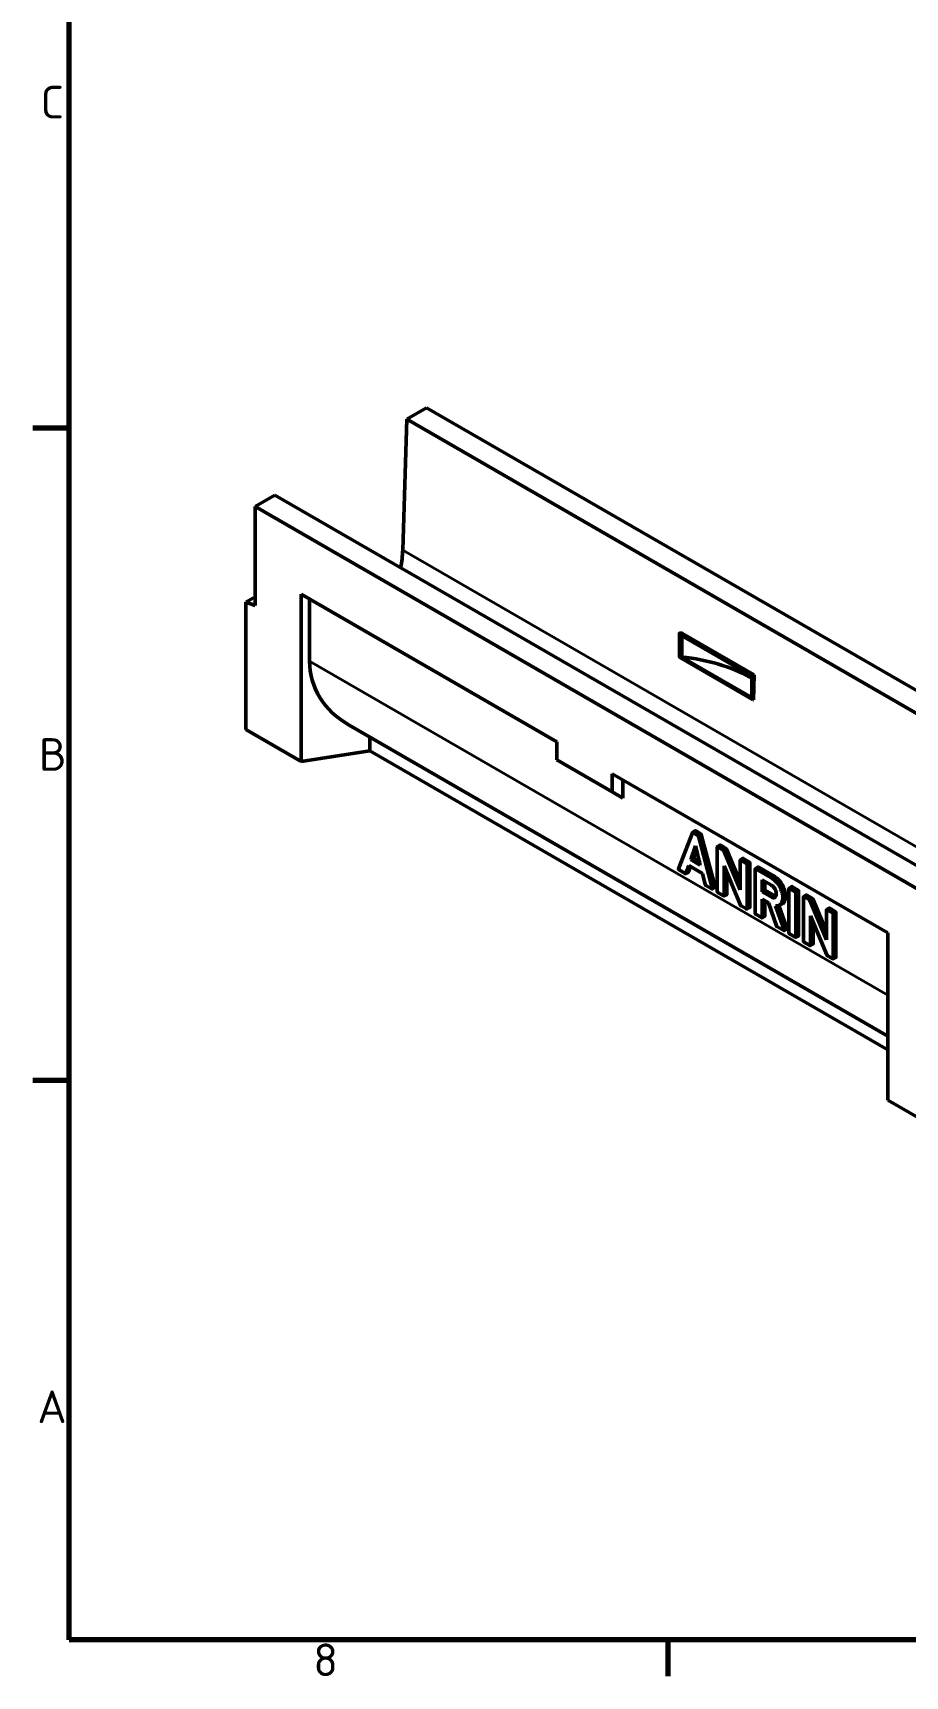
# Model space of a CAD drawing. Header units: millimetres. Extents: x 0 to 1485, y 0 to 1050.
# Drawn here: x 15.3 to 249.3, y 15.3 to 456.1 of the extents above; entities that cross this region are included whole.
import ezdxf

# ---------------------------------------------------------------- set-up
doc = ezdxf.new("R2010")
doc.units = ezdxf.units.MM
doc.header["$LTSCALE"] = 2.5
for name, color, linetype, lineweight in [('Rahmen (ISO)', 7, 'Continuous', 70), ('Sichtbar (ISO)', 7, 'Continuous', 50), ('Sichtbar schmal (ISO)', 7, 'Continuous', 35)]:
    doc.layers.add(name, color=color, linetype=linetype, lineweight=lineweight)
doc.styles.add('Notiztext (DIN)', font='isocpeur.ttf')

# ---------------------------------------------------------------- blocks, each defined once
blk = doc.blocks.new('Ränder Standardrahmen')
at = {"layer": 'Rahmen (ISO)'}
for p, q in [((10, 140), (6.1, 140)), ((10, 70), (6.1, 70)), ((74.25, 10), (74.25, 6.1))]:
    blk.add_line(p, q, dxfattribs=at)
at = {"layer": 'Rahmen (ISO)', "flags": 128}
blk.add_lwpolyline([(10, 10), (10, 410), (584, 410), (584, 10), (10, 10)], dxfattribs=at)
at = {"layer": 'Rahmen (ISO)', "char_height": 3.5, "attachment_point": 7, "style": 'Notiztext (DIN)'}
for s, insert in [('C', (6.93, 173.25)), ('B', (6.75, 103.25)), ('A', (6.58, 33.25)), ('8', (36.2, 6.1))]:
    blk.add_mtext(s, dxfattribs=dict(at, insert=insert))

msp = doc.modelspace()

# ---------------------------------------------------------------- linework, layer by layer
at = {"layer": 'Sichtbar (ISO)'}
for p, q in [((115.552, 352.464), (120.855, 355.526)), ((120.855, 355.526), (474.409, 151.401)), ((114.481, 317.274), (115.552, 352.464)), ((469.106, 148.34), (115.552, 352.464)), ((80.197, 332.051), (74.893, 328.989)), ((433.75, 127.927), (80.197, 332.051)), ((74.893, 328.989), (74.893, 302.453)), ((74.893, 328.989), (428.447, 124.865)), ((72.419, 303.378), (74.457, 304.555)), ((74.893, 304.454), (74.457, 304.555)), ((87.268, 260.608), (87.268, 305.515)), ((155.857, 265.915), (87.268, 305.515)), ((89.499, 287.489), (89.499, 304.227)), ((74.893, 302.453), (72.419, 303.378)), ((72.419, 303.378), (72.419, 269.181)), ((188.738, 294.982), (188.738, 288.695)), ((208.537, 283.674), (188.906, 295.008)), ((189.374, 294.329), (189.374, 288.614)), ((189.374, 294.329), (208.183, 283.47)), ((189.503, 294.968), (208.801, 283.826)), ((188.906, 288.476), (208.537, 277.142)), ((189.374, 288.614), (208.183, 277.754)), ((208.183, 282.857), (207.5, 283.252)), ((208.183, 283.47), (208.183, 277.754)), ((208.801, 283.826), (208.537, 283.674)), ((208.537, 283.674), (208.537, 277.142)), ((208.801, 283.826), (208.599, 277.178)), ((208.537, 277.142), (208.599, 277.178)), ((72.419, 269.181), (87.268, 260.608)), ((244.599, 186.95), (100.116, 270.368)), ((105.671, 263.455), (105.671, 267.16)), ((155.857, 265.915), (155.857, 261.016)), ((87.268, 260.608), (105.671, 263.455)), ((244.599, 183.245), (105.671, 263.455)), ((155.857, 261.016), (170.706, 252.443)), ((244.599, 214.68), (170.706, 257.342)), ((170.706, 252.443), (170.706, 257.342)), ((173.535, 255.709), (173.535, 250.81)), ((170.706, 252.443), (173.535, 250.81)), ((192.246, 241.501), (188.504, 231.815)), ((192.273, 241.538), (192.958, 241.983)), ((193.668, 240.793), (192.386, 241.533)), ((193.093, 241.977), (194.375, 241.237)), ((193.8, 240.604), (194.536, 241.007)), ((197.542, 226.597), (193.8, 240.604)), ((194.536, 241.007), (198.278, 227.001)), ((198.913, 237.693), (199.597, 238.138)), ((199.729, 238.126), (201.197, 237.279)), ((191.758, 234.303), (192.179, 235.469)), ((192.508, 234.722), (191.758, 234.303)), ((194.323, 232.822), (191.758, 234.303)), ((192.493, 236.384), (192.79, 237.222)), ((192.493, 236.384), (193.229, 236.764)), ((192.915, 235.848), (192.508, 234.722)), ((192.508, 234.722), (194.064, 233.823)), ((192.79, 237.222), (193.04, 237.977)), ((193.173, 237.42), (192.79, 237.222)), ((193.04, 237.977), (193.273, 237.002)), ((193.289, 236.934), (193.229, 236.764)), ((193.273, 237.002), (193.544, 235.875)), ((193.544, 235.875), (193.875, 234.577)), ((198.875, 237.607), (198.875, 225.761)), ((200.49, 236.835), (199.022, 237.682)), ((201.341, 237.098), (200.606, 236.69)), ((205.009, 226.163), (200.606, 236.69)), ((201.341, 237.098), (205.009, 228.328)), ((205.009, 234.065), (205.009, 226.163)), ((205.047, 234.151), (205.732, 234.596)), ((206.718, 233.239), (205.157, 234.141)), ((205.864, 234.584), (207.425, 233.683)), ((188.636, 231.512), (190.282, 230.562)), ((191.12, 230.934), (190.392, 230.564)), ((191.202, 232.706), (194.878, 230.584)), ((194.878, 230.584), (195.631, 227.588)), ((200.713, 224.7), (200.713, 232.602)), ((200.713, 232.602), (205.123, 222.066)), ((201.451, 230.838), (201.451, 225.09)), ((206.857, 221.153), (206.857, 232.999)), ((207.595, 233.389), (207.595, 221.543)), ((209.065, 231.724), (209.065, 219.878)), ((209.103, 231.809), (209.788, 232.255)), ((213.218, 229.486), (209.204, 231.804)), ((209.911, 232.248), (213.925, 229.93)), ((195.78, 227.388), (197.41, 226.447)), ((198.241, 226.797), (197.513, 226.427)), ((199.022, 225.506), (200.575, 224.61)), ((201.396, 224.965), (200.668, 224.595)), ((210.904, 225.639), (210.904, 228.895)), ((210.904, 228.895), (213.201, 227.569)), ((211.642, 226.065), (210.904, 225.639)), ((213.116, 224.362), (210.904, 225.639)), ((211.642, 228.469), (211.642, 226.065)), ((211.642, 226.065), (213.823, 224.806)), ((218.111, 226.501), (218.111, 214.655)), ((218.149, 226.587), (218.833, 227.032)), ((219.811, 225.68), (218.249, 226.581)), ((218.957, 227.025), (220.518, 226.124)), ((219.95, 213.594), (219.95, 225.44)), ((220.688, 225.83), (220.688, 213.984)), ((205.25, 221.91), (206.718, 221.063)), ((207.54, 221.418), (206.811, 221.048)), ((210.904, 218.816), (210.904, 223.702)), ((210.904, 223.702), (212.66, 222.688)), ((211.642, 223.276), (211.642, 219.207)), ((212.66, 222.688), (214.74, 216.525)), ((216.847, 215.467), (214.541, 221.878)), ((215.388, 221.973), (217.582, 215.875)), ((216.266, 222.409), (215.538, 222.039)), ((216.649, 222.704), (215.904, 222.318)), ((215.912, 222.313), (215.904, 222.318)), ((216.649, 222.704), (216.657, 222.699)), ((222.005, 224.253), (222.005, 212.407)), ((222.043, 224.338), (222.728, 224.784)), ((223.621, 223.48), (222.153, 224.328)), ((222.86, 224.772), (224.328, 223.924)), ((224.472, 223.743), (223.737, 223.335)), ((228.14, 212.809), (223.737, 223.335)), ((224.472, 223.743), (228.14, 214.974)), ((228.14, 220.711), (228.14, 212.809)), ((228.178, 220.796), (228.863, 221.242)), ((229.849, 219.884), (228.288, 220.786)), ((228.995, 221.23), (230.556, 220.328)), ((209.204, 219.628), (210.765, 218.726)), ((211.587, 219.086), (210.858, 218.716)), ((214.872, 216.355), (216.714, 215.292)), ((223.844, 211.345), (223.844, 219.247)), ((223.844, 219.247), (228.254, 208.711)), ((224.582, 217.484), (224.582, 211.736)), ((229.988, 207.798), (229.988, 219.644)), ((230.726, 220.034), (230.726, 208.189)), ((217.554, 215.641), (216.826, 215.271)), ((218.249, 214.405), (219.811, 213.504)), ((220.632, 213.864), (219.904, 213.494)), ((222.153, 212.152), (223.706, 211.255)), ((224.527, 211.61), (223.799, 211.24)), ((244.599, 169.773), (244.599, 214.68)), ((228.381, 208.556), (229.849, 207.708)), ((230.67, 208.064), (229.942, 207.694)), ((258.741, 161.608), (244.599, 169.773))]:
    msp.add_line(p, q, dxfattribs=at)
for centre, major_axis, ratio, start_param, end_param in [((97.874, 308.373), (-11.75, -20.352), 0.5773503, 2.0903344, 2.3204276), ((125.748, 293.097), (35.397, 11.196), 0.6979017, 2.9243333, 3.7097314), ((184.035, 269.704), (-33.184, 0), 0.5773503, 3.9269908, 4.5508061)]:
    msp.add_ellipse(centre, major_axis=major_axis, ratio=ratio, start_param=start_param, end_param=end_param, dxfattribs=at)
for points, degree, knots in [([(188.738, 294.982), (188.738, 294.995), (188.741, 295.008), (188.753, 295.027), (188.765, 295.035), (188.792, 295.043), (188.813, 295.042), (188.853, 295.033), (188.882, 295.022), (188.906, 295.008)], 3, [0.232969552, 0.232969552, 0.232969552, 0.232969552, 0.242504818, 0.242504818, 0.254715561, 0.254715561, 0.270870821, 0.270870821, 0.291086311, 0.291086311, 0.291086311, 0.291086311]), ([(189.401, 295.003), (189.409, 295.003), (189.417, 295.002), (189.449, 294.995), (189.478, 294.983), (189.503, 294.968)], 3, [0.032284955, 0.032284955, 0.032284955, 0.032284955, 0.038984282, 0.038984282, 0.059837541, 0.059837541, 0.059837541, 0.059837541]), ([(188.906, 288.476), (188.882, 288.49), (188.853, 288.511), (188.813, 288.549), (188.792, 288.572), (188.765, 288.611), (188.753, 288.632), (188.741, 288.665), (188.738, 288.682), (188.738, 288.695)], 3, [0.174852793, 0.174852793, 0.174852793, 0.174852793, 0.195068284, 0.195068284, 0.211223543, 0.211223543, 0.223434287, 0.223434287, 0.232969552, 0.232969552, 0.232969552, 0.232969552]), ([(192.246, 241.501), (192.249, 241.509), (192.255, 241.524), (192.285, 241.546), (192.302, 241.55), (192.326, 241.551), (192.339, 241.551), (192.363, 241.545), (192.374, 241.54), (192.386, 241.533)], 3, [0.000452003, 0.000452003, 0.000452003, 0.000452003, 0.007068655, 0.007068655, 0.013442573, 0.013442573, 0.019306307, 0.019306307, 0.024542925, 0.024542925, 0.024542925, 0.024542925]), ([(192.958, 241.983), (192.972, 241.993), (193.043, 242.006), (193.093, 241.977)], 2, [0.6191088, 0.6191088, 0.6191088, 1, 2, 2, 2]), ([(193.668, 240.793), (193.679, 240.787), (193.69, 240.777), (193.721, 240.747), (193.742, 240.72), (193.766, 240.683), (193.776, 240.667), (193.793, 240.629), (193.797, 240.613), (193.8, 240.604)], 3, [0, 0, 0, 0, 0.009523529, 0.009523529, 0.028123836, 0.028123836, 0.0421264, 0.0421264, 0.059262928, 0.059262928, 0.059262928, 0.059262928]), ([(199.597, 238.138), (199.599, 238.14), (199.653, 238.17), (199.729, 238.126)], 2, [0.9543731, 0.9543731, 0.9543731, 1, 2, 2, 2]), ([(192.493, 236.384), (192.471, 236.32), (192.422, 236.169), (192.273, 235.721), (192.27, 235.712), (192.179, 235.469)], 3, [0.00229047, 0.00229047, 0.00229047, 0.00229047, 0.05480313, 0.05480313, 0.1087879, 0.1087879, 0.1087879, 0.1087879]), ([(194.323, 232.822), (194.264, 233.043), (194.194, 233.31), (194.039, 233.918), (193.903, 234.463), (193.875, 234.577)], 3, [0.0181738, 0.0181738, 0.0181738, 0.0181738, 0.1569736, 0.1569736, 0.25564645, 0.25564645, 0.25564645, 0.25564645]), ([(198.875, 237.607), (198.875, 237.627), (198.878, 237.645), (198.891, 237.674), (198.901, 237.685), (198.925, 237.701), (198.94, 237.706), (198.968, 237.704), (198.978, 237.702), (198.999, 237.694), (199.011, 237.689), (199.022, 237.682)], 3, [0, 0, 0, 0, 0.014802803, 0.014802803, 0.029567893, 0.029567893, 0.044593244, 0.044593244, 0.052158084, 0.052158084, 0.060414016, 0.060414016, 0.060414016, 0.060414016]), ([(200.49, 236.835), (200.499, 236.83), (200.508, 236.822), (200.537, 236.794), (200.562, 236.762), (200.591, 236.723), (200.598, 236.71), (200.604, 236.699), (200.604, 236.696), (200.606, 236.69)], 3, [0, 0, 0, 0, 0.007414595, 0.007414595, 0.035213235, 0.035213235, 0.072973386, 0.072973386, 0.091818533, 0.091818533, 0.091818533, 0.091818533]), ([(205.009, 234.065), (205.009, 234.085), (205.012, 234.103), (205.026, 234.132), (205.036, 234.143), (205.06, 234.159), (205.075, 234.164), (205.103, 234.162), (205.113, 234.16), (205.134, 234.152), (205.145, 234.147), (205.157, 234.141)], 3, [0, 0, 0, 0, 0.014802803, 0.014802803, 0.029567893, 0.029567893, 0.044593244, 0.044593244, 0.052158084, 0.052158084, 0.060414016, 0.060414016, 0.060414016, 0.060414016]), ([(205.732, 234.596), (205.734, 234.598), (205.787, 234.628), (205.864, 234.584)], 2, [0.9543731, 0.9543731, 0.9543731, 1, 2, 2, 2]), ([(188.636, 231.512), (188.614, 231.525), (188.591, 231.542), (188.555, 231.579), (188.542, 231.596), (188.517, 231.639), (188.508, 231.661), (188.496, 231.699), (188.492, 231.72), (188.49, 231.769), (188.495, 231.794), (188.504, 231.815)], 3, [0, 0, 0, 0, 0.01892202, 0.01892202, 0.0322377, 0.0322377, 0.04869849, 0.04869849, 0.0748377, 0.0748377, 0.11003999, 0.11003999, 0.11003999, 0.11003999]), ([(190.423, 230.595), (190.418, 230.585), (190.411, 230.577), (190.383, 230.556), (190.357, 230.552), (190.336, 230.55), (190.324, 230.549), (190.302, 230.553), (190.292, 230.556), (190.282, 230.562)], 3, [0.000179002, 0.000179002, 0.000179002, 0.000179002, 0.010388559, 0.010388559, 0.03620291, 0.03620291, 0.0706092, 0.0706092, 0.095093561, 0.095093561, 0.095093561, 0.095093561]), ([(191.202, 232.706), (191.134, 232.518), (191.002, 232.152), (190.685, 231.306), (190.553, 230.951), (190.423, 230.595)], 3, [0.00880102, 0.00880102, 0.00880102, 0.00880102, 0.16557154, 0.16557154, 0.27875654, 0.27875654, 0.27875654, 0.27875654]), ([(191.159, 230.974), (190.976, 230.879), (190.79, 230.784), (190.546, 230.658), (190.484, 230.627), (190.423, 230.595)], 3, [0, 0, 0, 0, 0.14952996, 0.14952996, 0.19931968, 0.19931968, 0.19931968, 0.19931968]), ([(191.696, 232.421), (191.621, 232.219), (191.345, 231.483), (191.159, 230.974)], 2, [0.6166746, 0.6166746, 0.6166746, 1, 2, 2, 2]), ([(206.718, 233.239), (206.737, 233.228), (206.757, 233.213), (206.789, 233.179), (206.802, 233.162), (206.821, 233.13), (206.834, 233.106), (206.848, 233.064), (206.851, 233.051), (206.856, 233.024), (206.857, 233.011), (206.857, 232.999)], 3, [0, 0, 0, 0, 0.01644261, 0.01644261, 0.029911149, 0.029911149, 0.038397864, 0.038397864, 0.042330074, 0.042330074, 0.046449727, 0.046449727, 0.046449727, 0.046449727]), ([(209.065, 231.724), (209.065, 231.744), (209.068, 231.761), (209.082, 231.791), (209.092, 231.801), (209.115, 231.816), (209.13, 231.823), (209.159, 231.821), (209.167, 231.82), (209.185, 231.813), (209.195, 231.809), (209.204, 231.804)], 3, [0, 0, 0, 0, 0.014802803, 0.014802803, 0.029567893, 0.029567893, 0.043173863, 0.043173863, 0.048639887, 0.048639887, 0.054330203, 0.054330203, 0.054330203, 0.054330203]), ([(209.788, 232.255), (209.79, 232.256), (209.843, 232.287), (209.911, 232.248)], 2, [0.9543731, 0.9543731, 0.9543731, 1, 2, 2, 2]), ([(213.218, 229.486), (213.814, 229.142), (214.217, 228.778), (214.787, 228.225), (215.112, 227.841), (215.395, 227.405)], 3, [0, 0, 0, 0, 0.5056394, 0.5056394, 1.3033719, 1.3033719, 1.3033719, 1.3033719]), ([(195.78, 227.388), (195.766, 227.396), (195.751, 227.408), (195.711, 227.449), (195.689, 227.48), (195.666, 227.514), (195.656, 227.531), (195.641, 227.561), (195.635, 227.575), (195.631, 227.588)], 3, [0, 0, 0, 0, 0.012602175, 0.012602175, 0.036417784, 0.036417784, 0.057548532, 0.057548532, 0.073421775, 0.073421775, 0.073421775, 0.073421775]), ([(197.542, 226.597), (197.55, 226.567), (197.555, 226.537), (197.554, 226.49), (197.55, 226.473), (197.537, 226.449), (197.528, 226.435), (197.501, 226.421), (197.488, 226.42), (197.453, 226.425), (197.431, 226.434), (197.41, 226.447)], 3, [0, 0, 0, 0, 0.019951744, 0.019951744, 0.034968921, 0.034968921, 0.045186395, 0.045186395, 0.052507716, 0.052507716, 0.062833571, 0.062833571, 0.062833571, 0.062833571]), ([(198.278, 227.001), (198.312, 226.873), (198.255, 226.804), (198.241, 226.797)], 2, [0, 0, 0, 1, 1.22789, 1.22789, 1.22789]), ([(199.022, 225.506), (199.001, 225.518), (198.981, 225.534), (198.945, 225.571), (198.931, 225.591), (198.903, 225.638), (198.893, 225.661), (198.882, 225.697), (198.879, 225.71), (198.875, 225.736), (198.875, 225.749), (198.875, 225.761)], 3, [0, 0, 0, 0, 0.017469266, 0.017469266, 0.032704749, 0.032704749, 0.049916289, 0.049916289, 0.059713612, 0.059713612, 0.070397873, 0.070397873, 0.070397873, 0.070397873]), ([(201.451, 225.09), (201.451, 225.002), (201.401, 224.967), (201.396, 224.965)], 2, [0, 0, 0, 1, 1.0892961, 1.0892961, 1.0892961]), ([(214.255, 226.619), (214.147, 226.783), (214.025, 226.927), (213.736, 227.206), (213.503, 227.395), (213.201, 227.569)], 3, [0.00015666, 0.00015666, 0.00015666, 0.00015666, 0.1181464, 0.1181464, 0.25859941, 0.25859941, 0.25859941, 0.25859941]), ([(214.708, 225.154), (214.708, 225.382), (214.681, 225.63), (214.576, 225.984), (214.53, 226.118), (214.4, 226.39), (214.332, 226.507), (214.255, 226.619)], 3, [0, 0, 0, 0, 0.1679041, 0.1679041, 0.23327639, 0.23327639, 0.28712216, 0.28712216, 0.28712216, 0.28712216]), ([(214.31, 224.175), (214.372, 224.221), (214.511, 224.333), (214.676, 224.733), (214.708, 224.931), (214.708, 225.154)], 3, [0.00312911, 0.00312911, 0.00312911, 0.00312911, 0.07368783, 0.07368783, 0.12503231, 0.12503231, 0.12503231, 0.12503231]), ([(215.395, 227.405), (215.456, 227.44), (215.516, 227.476), (215.759, 227.617), (215.941, 227.723), (216.123, 227.829)], 3, [-0.20019058, -0.20019058, -0.20019058, -0.20019058, -0.15014292, -0.15014292, 0, 0, 0, 0]), ([(215.395, 227.405), (215.623, 227.041), (215.902, 226.533), (216.207, 225.673), (216.308, 225.366), (216.421, 224.821), (216.479, 224.512), (216.479, 224.131)], 3, [0.00012888, 0.00012888, 0.00012888, 0.00012888, 0.25761258, 0.25761258, 0.3256857, 0.3256857, 0.35347656, 0.35347656, 0.35347656, 0.35347656]), ([(218.111, 226.501), (218.111, 226.521), (218.114, 226.539), (218.127, 226.568), (218.137, 226.579), (218.16, 226.594), (218.176, 226.601), (218.204, 226.599), (218.213, 226.597), (218.231, 226.591), (218.24, 226.587), (218.249, 226.581)], 3, [0, 0, 0, 0, 0.014802803, 0.014802803, 0.029567893, 0.029567893, 0.043173863, 0.043173863, 0.048639887, 0.048639887, 0.054330203, 0.054330203, 0.054330203, 0.054330203]), ([(218.833, 227.032), (218.835, 227.034), (218.889, 227.064), (218.957, 227.025)], 2, [0.9543731, 0.9543731, 0.9543731, 1, 2, 2, 2]), ([(219.811, 225.68), (219.828, 225.67), (219.845, 225.657), (219.877, 225.623), (219.891, 225.603), (219.916, 225.562), (219.929, 225.537), (219.942, 225.496), (219.945, 225.485), (219.949, 225.462), (219.95, 225.45), (219.95, 225.44)], 3, [0, 0, 0, 0, 0.014802803, 0.014802803, 0.029567893, 0.029567893, 0.043173863, 0.043173863, 0.048639887, 0.048639887, 0.054330203, 0.054330203, 0.054330203, 0.054330203]), ([(200.713, 224.7), (200.713, 224.674), (200.71, 224.651), (200.693, 224.612), (200.68, 224.602), (200.66, 224.59), (200.647, 224.587), (200.614, 224.591), (200.594, 224.598), (200.575, 224.61)], 3, [0, 0, 0, 0, 0.018757685, 0.018757685, 0.038752793, 0.038752793, 0.064021591, 0.064021591, 0.094755425, 0.094755425, 0.094755425, 0.094755425]), ([(205.25, 221.91), (205.237, 221.918), (205.224, 221.929), (205.189, 221.964), (205.168, 221.994), (205.139, 222.034), (205.129, 222.053), (205.123, 222.066)], 3, [0, 0, 0, 0, 0.011010095, 0.011010095, 0.032174496, 0.032174496, 0.066112953, 0.066112953, 0.066112953, 0.066112953]), ([(206.857, 221.153), (206.857, 221.127), (206.853, 221.104), (206.836, 221.065), (206.824, 221.055), (206.803, 221.043), (206.79, 221.04), (206.757, 221.044), (206.738, 221.052), (206.718, 221.063)], 3, [0, 0, 0, 0, 0.018757685, 0.018757685, 0.038752793, 0.038752793, 0.064021591, 0.064021591, 0.094755425, 0.094755425, 0.094755425, 0.094755425]), ([(207.595, 221.543), (207.595, 221.455), (207.544, 221.42), (207.54, 221.418)], 2, [0, 0, 0, 1, 1.0892961, 1.0892961, 1.0892961]), ([(213.116, 224.362), (213.354, 224.225), (213.6, 224.115), (213.921, 224.066), (214.013, 224.065), (214.208, 224.104), (214.276, 224.15), (214.31, 224.175)], 3, [0, 0, 0, 0, 0.20178368, 0.20178368, 0.28903929, 0.28903929, 0.40154683, 0.40154683, 0.40154683, 0.40154683]), ([(215.912, 222.313), (215.7, 222.099), (215.473, 221.995), (214.985, 221.847), (214.718, 221.861), (214.541, 221.878)], 3, [0.00627577, 0.00627577, 0.00627577, 0.00627577, 0.31398925, 0.31398925, 0.82913024, 0.82913024, 0.82913024, 0.82913024]), ([(216.479, 224.131), (216.479, 223.741), (216.432, 223.384), (216.198, 222.661), (216.008, 222.434), (215.904, 222.318)], 3, [0, 0, 0, 0, 0.28707647, 0.28707647, 0.66152079, 0.66152079, 0.66152079, 0.66152079]), ([(216.657, 222.699), (216.471, 222.603), (216.285, 222.506), (216.036, 222.378), (215.974, 222.345), (215.912, 222.313)], 3, [0, 0, 0, 0, 0.15016169, 0.15016169, 0.20028194, 0.20028194, 0.20028194, 0.20028194]), ([(222.005, 224.253), (222.005, 224.273), (222.008, 224.29), (222.022, 224.32), (222.032, 224.331), (222.056, 224.346), (222.071, 224.351), (222.099, 224.349), (222.109, 224.347), (222.13, 224.34), (222.141, 224.334), (222.153, 224.328)], 3, [0, 0, 0, 0, 0.014802803, 0.014802803, 0.029567893, 0.029567893, 0.044593244, 0.044593244, 0.052158084, 0.052158084, 0.060414016, 0.060414016, 0.060414016, 0.060414016]), ([(222.728, 224.784), (222.73, 224.785), (222.783, 224.816), (222.86, 224.772)], 2, [0.9543731, 0.9543731, 0.9543731, 1, 2, 2, 2]), ([(223.621, 223.48), (223.629, 223.475), (223.639, 223.467), (223.668, 223.439), (223.693, 223.408), (223.722, 223.369), (223.729, 223.355), (223.735, 223.344), (223.735, 223.342), (223.737, 223.335)], 3, [0, 0, 0, 0, 0.007414595, 0.007414595, 0.035213235, 0.035213235, 0.072973386, 0.072973386, 0.091818533, 0.091818533, 0.091818533, 0.091818533]), ([(228.14, 220.711), (228.14, 220.731), (228.143, 220.748), (228.157, 220.778), (228.167, 220.789), (228.191, 220.804), (228.206, 220.809), (228.234, 220.807), (228.244, 220.805), (228.265, 220.798), (228.276, 220.792), (228.288, 220.786)], 3, [0, 0, 0, 0, 0.014802803, 0.014802803, 0.029567893, 0.029567893, 0.044593244, 0.044593244, 0.052158084, 0.052158084, 0.060414016, 0.060414016, 0.060414016, 0.060414016]), ([(228.863, 221.242), (228.865, 221.243), (228.918, 221.274), (228.995, 221.23)], 2, [0.9543731, 0.9543731, 0.9543731, 1, 2, 2, 2]), ([(209.204, 219.628), (209.187, 219.638), (209.17, 219.651), (209.138, 219.685), (209.123, 219.705), (209.098, 219.747), (209.086, 219.771), (209.074, 219.811), (209.071, 219.824), (209.066, 219.851), (209.065, 219.865), (209.065, 219.878)], 3, [0, 0, 0, 0, 0.014802803, 0.014802803, 0.029567893, 0.029567893, 0.044593244, 0.044593244, 0.052158084, 0.052158084, 0.060414016, 0.060414016, 0.060414016, 0.060414016]), ([(210.904, 218.816), (210.904, 218.792), (210.901, 218.771), (210.886, 218.738), (210.876, 218.727), (210.852, 218.712), (210.837, 218.707), (210.809, 218.709), (210.801, 218.711), (210.784, 218.717), (210.775, 218.721), (210.765, 218.726)], 3, [0, 0, 0, 0, 0.017469266, 0.017469266, 0.032704749, 0.032704749, 0.046878948, 0.046878948, 0.052675381, 0.052675381, 0.058717266, 0.058717266, 0.058717266, 0.058717266]), ([(211.642, 219.207), (211.642, 219.118), (211.589, 219.088), (211.587, 219.086)], 2, [0, 0, 0, 1, 1.0456269, 1.0456269, 1.0456269]), ([(214.872, 216.355), (214.861, 216.362), (214.849, 216.372), (214.813, 216.407), (214.787, 216.439), (214.766, 216.471), (214.752, 216.491), (214.743, 216.513), (214.742, 216.517), (214.74, 216.525)], 3, [0, 0, 0, 0, 0.009826704, 0.009826704, 0.032427107, 0.032427107, 0.043842446, 0.043842446, 0.047050825, 0.047050825, 0.047050825, 0.047050825]), ([(229.849, 219.884), (229.868, 219.873), (229.888, 219.859), (229.92, 219.824), (229.933, 219.807), (229.952, 219.775), (229.964, 219.752), (229.979, 219.709), (229.982, 219.696), (229.987, 219.67), (229.988, 219.657), (229.988, 219.644)], 3, [0, 0, 0, 0, 0.01644261, 0.01644261, 0.029911149, 0.029911149, 0.038397864, 0.038397864, 0.042330074, 0.042330074, 0.046449727, 0.046449727, 0.046449727, 0.046449727]), ([(216.847, 215.467), (216.858, 215.435), (216.867, 215.402), (216.87, 215.352), (216.869, 215.334), (216.857, 215.299), (216.847, 215.287), (216.828, 215.271), (216.815, 215.265), (216.788, 215.264), (216.775, 215.266), (216.746, 215.275), (216.73, 215.283), (216.714, 215.292)], 3, [0.0000818, 0.0000818, 0.0000818, 0.0000818, 0.02088186, 0.02088186, 0.03535331, 0.03535331, 0.05317549, 0.05317549, 0.07936567, 0.07936567, 0.09990775, 0.09990775, 0.12394593, 0.12394593, 0.12394593, 0.12394593]), ([(217.582, 215.875), (217.398, 215.773), (217.215, 215.671), (216.97, 215.535), (216.909, 215.501), (216.847, 215.467)], 3, [0, 0, 0, 0, 0.15007206, 0.15007206, 0.20009805, 0.20009805, 0.20009805, 0.20009805]), ([(217.582, 215.875), (217.633, 215.728), (217.57, 215.649), (217.554, 215.641)], 2, [0, 0, 0, 1, 1.2400137, 1.2400137, 1.2400137]), ([(218.249, 214.405), (218.232, 214.415), (218.215, 214.429), (218.183, 214.463), (218.169, 214.482), (218.143, 214.525), (218.132, 214.549), (218.119, 214.589), (218.116, 214.602), (218.112, 214.629), (218.111, 214.642), (218.111, 214.655)], 3, [0, 0, 0, 0, 0.014802803, 0.014802803, 0.029567893, 0.029567893, 0.044593244, 0.044593244, 0.052158084, 0.052158084, 0.060414016, 0.060414016, 0.060414016, 0.060414016]), ([(219.95, 213.594), (219.95, 213.57), (219.946, 213.548), (219.932, 213.516), (219.922, 213.505), (219.897, 213.49), (219.882, 213.484), (219.854, 213.487), (219.846, 213.488), (219.829, 213.494), (219.82, 213.499), (219.811, 213.504)], 3, [0, 0, 0, 0, 0.017469266, 0.017469266, 0.032704749, 0.032704749, 0.046878948, 0.046878948, 0.052675381, 0.052675381, 0.058717266, 0.058717266, 0.058717266, 0.058717266]), ([(220.688, 213.984), (220.688, 213.896), (220.634, 213.865), (220.632, 213.864)], 2, [0, 0, 0, 1, 1.0456269, 1.0456269, 1.0456269]), ([(222.153, 212.152), (222.132, 212.164), (222.112, 212.179), (222.076, 212.217), (222.062, 212.237), (222.034, 212.283), (222.024, 212.307), (222.013, 212.342), (222.01, 212.355), (222.006, 212.381), (222.005, 212.394), (222.005, 212.407)], 3, [0, 0, 0, 0, 0.017469266, 0.017469266, 0.032704749, 0.032704749, 0.049916289, 0.049916289, 0.059713612, 0.059713612, 0.070397873, 0.070397873, 0.070397873, 0.070397873]), ([(224.582, 211.736), (224.582, 211.647), (224.531, 211.613), (224.527, 211.61)], 2, [0, 0, 0, 1, 1.0892961, 1.0892961, 1.0892961]), ([(223.844, 211.345), (223.844, 211.32), (223.841, 211.296), (223.824, 211.257), (223.811, 211.248), (223.791, 211.236), (223.778, 211.233), (223.745, 211.236), (223.725, 211.244), (223.706, 211.255)], 3, [0, 0, 0, 0, 0.018757685, 0.018757685, 0.038752793, 0.038752793, 0.064021591, 0.064021591, 0.094755425, 0.094755425, 0.094755425, 0.094755425]), ([(228.381, 208.556), (228.368, 208.563), (228.355, 208.574), (228.32, 208.61), (228.299, 208.639), (228.27, 208.68), (228.26, 208.698), (228.254, 208.711)], 3, [0, 0, 0, 0, 0.011010095, 0.011010095, 0.032174496, 0.032174496, 0.066112953, 0.066112953, 0.066112953, 0.066112953]), ([(229.988, 207.798), (229.988, 207.773), (229.984, 207.749), (229.967, 207.711), (229.955, 207.701), (229.934, 207.689), (229.921, 207.686), (229.888, 207.689), (229.868, 207.697), (229.849, 207.708)], 3, [0, 0, 0, 0, 0.018757685, 0.018757685, 0.038752793, 0.038752793, 0.064021591, 0.064021591, 0.094755425, 0.094755425, 0.094755425, 0.094755425]), ([(230.726, 208.189), (230.726, 208.101), (230.675, 208.066), (230.67, 208.064)], 2, [0, 0, 0, 1, 1.0892961, 1.0892961, 1.0892961])]:
    msp.add_open_spline(points, degree=degree, knots=knots, dxfattribs=at)
for points, degree in [([(188.808, 295.041), (189.006, 295.03), (189.204, 295.017), (189.401, 295.003)], 3), ([(194.375, 241.237), (194.417, 241.213), (194.519, 241.076), (194.536, 241.007)], 2), ([(193.229, 236.764), (193.161, 236.559), (193.009, 236.098), (192.915, 235.848)], 2), ([(201.197, 237.279), (201.231, 237.259), (201.333, 237.132), (201.341, 237.098)], 2), ([(207.425, 233.683), (207.501, 233.639), (207.595, 233.467), (207.595, 233.389)], 2), ([(191.159, 230.974), (191.148, 230.948), (191.12, 230.934)], 2), ([(213.925, 229.93), (214.595, 229.543), (215.715, 228.456), (216.123, 227.829)], 2), ([(216.123, 227.829), (216.343, 227.476), (216.733, 226.673), (217.039, 225.801), (217.217, 224.933), (217.217, 224.522)], 2), ([(220.518, 226.124), (220.586, 226.085), (220.688, 225.908), (220.688, 225.83)], 2), ([(213.823, 224.806), (214.272, 224.547), (214.587, 224.52)], 2), ([(216.657, 222.699), (216.484, 222.52), (216.266, 222.409)], 2), ([(217.217, 224.522), (217.217, 223.336), (216.649, 222.704)], 2), ([(224.328, 223.924), (224.362, 223.905), (224.464, 223.777), (224.472, 223.743)], 2), ([(230.556, 220.328), (230.632, 220.284), (230.726, 220.113), (230.726, 220.034)], 2)]:
    msp.add_open_spline(points, degree=degree, dxfattribs=at)
at = {"layer": 'Sichtbar schmal (ISO)'}
for p, q in [((468.034, 113.15), (114.481, 317.274)), ((244.599, 197.942), (89.499, 287.489)), ((207.5, 283.864), (207.5, 283.252)), ((193.093, 241.977), (192.386, 241.533)), ((194.375, 241.237), (193.668, 240.793)), ((199.729, 238.126), (199.022, 237.682)), ((192.915, 235.848), (192.179, 235.469)), ((201.197, 237.279), (200.49, 236.835)), ((205.864, 234.584), (205.157, 234.141)), ((207.425, 233.683), (206.718, 233.239)), ((207.595, 233.389), (206.857, 232.999)), ((209.911, 232.248), (209.204, 231.804)), ((213.925, 229.93), (213.218, 229.486)), ((198.278, 227.001), (197.542, 226.597)), ((201.451, 225.09), (200.713, 224.7)), ((218.957, 227.025), (218.249, 226.581)), ((220.518, 226.124), (219.811, 225.68)), ((220.688, 225.83), (219.95, 225.44)), ((207.595, 221.543), (206.857, 221.153)), ((213.823, 224.806), (213.116, 224.362)), ((217.217, 224.522), (216.479, 224.131)), ((222.86, 224.772), (222.153, 224.328)), ((224.328, 223.924), (223.621, 223.48)), ((228.995, 221.23), (228.288, 220.786)), ((211.642, 219.207), (210.904, 218.816)), ((230.556, 220.328), (229.849, 219.884)), ((230.726, 220.034), (229.988, 219.644)), ((220.688, 213.984), (219.95, 213.594)), ((224.582, 211.736), (223.844, 211.345)), ((230.726, 208.189), (229.988, 207.798))]:
    msp.add_line(p, q, dxfattribs=at)
msp.add_ellipse((185.58, 276.72), major_axis=(31.85, 0), ratio=0.5773503, start_param=1.4473131, end_param=1.4661813, dxfattribs=at)

# ---------------------------------------------------------------- block references
at = {"xscale": 2.5, "yscale": 2.5, "zscale": 2.5}
msp.add_blockref('Ränder Standardrahmen', (0, 0), dxfattribs=at)

doc.saveas('drawing.dxf')
